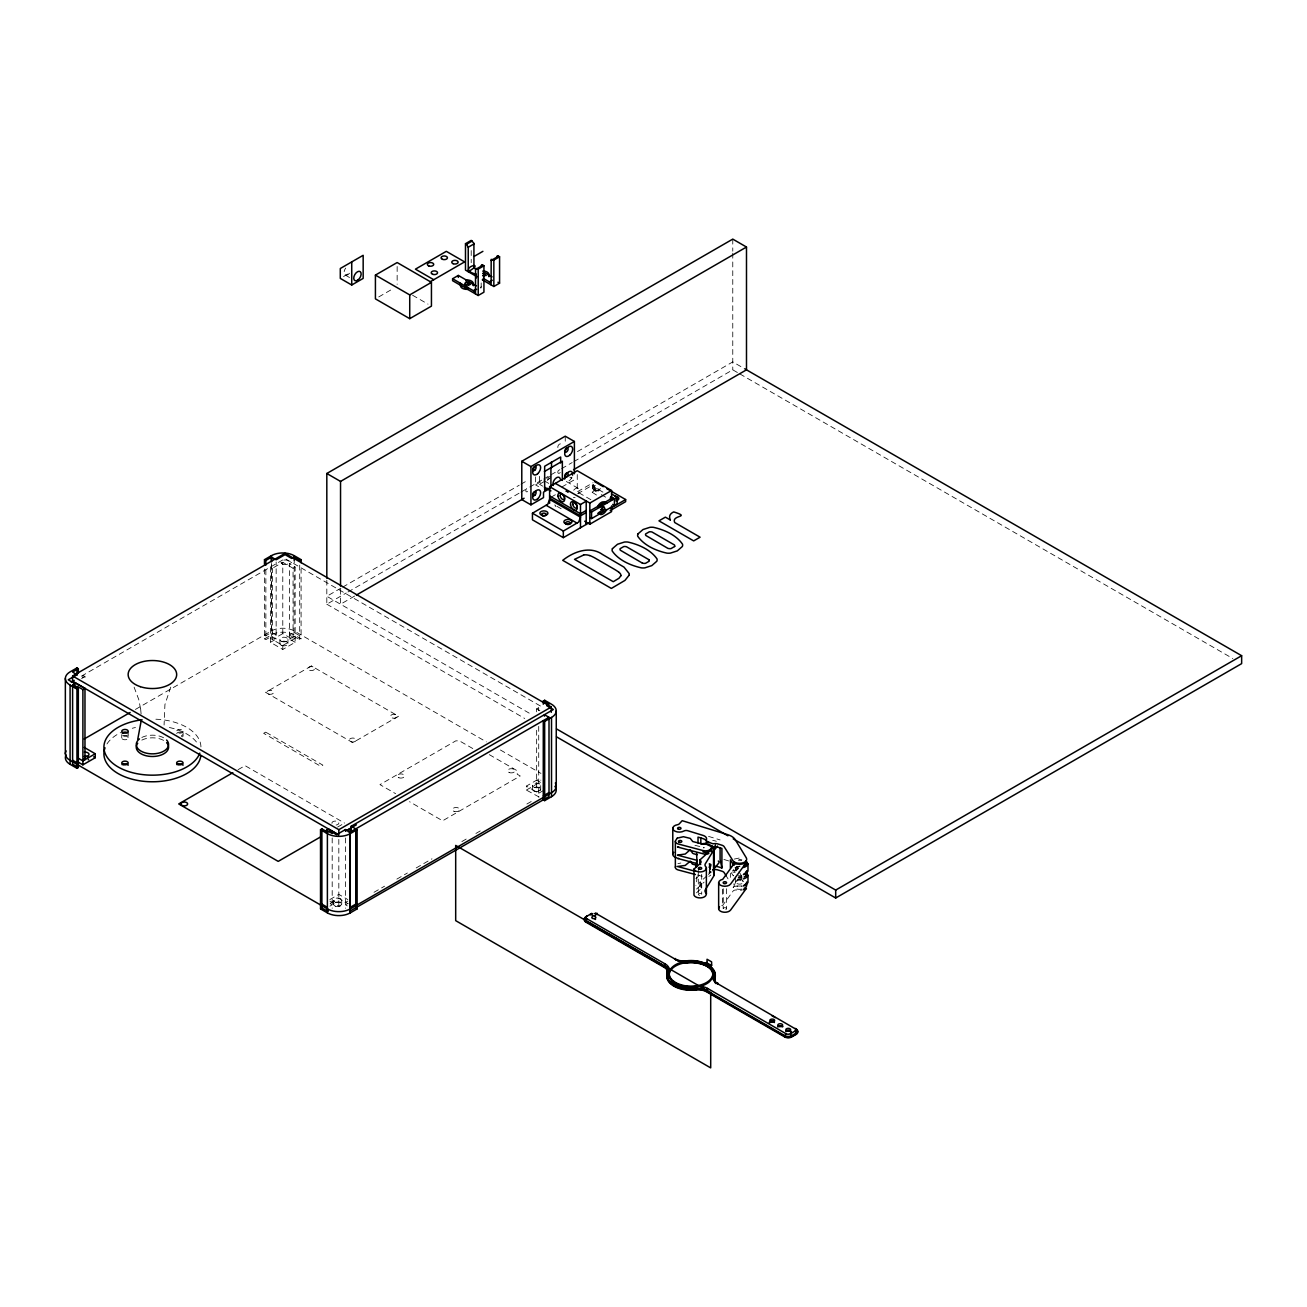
<?xml version="1.0" encoding="UTF-8"?>
<svg xmlns="http://www.w3.org/2000/svg" width="1307" height="1307" viewBox="0 0 1307 1307"><rect width="100%" height="100%" fill="white"/><g stroke="black" fill="none" stroke-linecap="round" stroke-linejoin="round"><path stroke-width="0.75" stroke-dasharray="5 3.75" d="M594.064 490.109C593.541 488.23 595.976 491.889 593.639 489.651L599.358 489.651L598.214 490.305L598.9 489.161L598.916 490.109A2.418 1.405 0 0 1 595.273 491.318A2.418 1.405 0 0 1 595.273 488.9A2.418 1.405 0 0 1 598.916 490.109M481.188 286.658L480.29 288.046M708.966 863.551A3.774 2.189 0 0 0 710.077 864.482L709.619 871.393L710.812 866.508M735.759 881.817L733.913 886.211M736.347 870.021L738.471 868.583M736.331 881.506L738.471 879.954L741.87 880.346M596.482 495.026L592.202 492.298L593.051 484.701M592.185 492.184L594.293 490.599L599.57 493.638M711.204 864.875L709.685 870.985L709.685 862.816A4.117 2.385 0 0 1 709.129 864.009M170.743 687.139L164.927 704.587L164.078 725.026M721.774 905.571A6.225 3.594 0 0 1 722.738 905.31L733.08 891.096A3.235 1.862 0 0 1 737.017 890.034A8.757 5.048 0 0 0 742.164 890.034M696.468 892.828L700.242 889.446A5.081 2.924 0 0 0 699.849 885.966L699.849 882.209L706.973 875.788M708.41 874.514L711.253 871.949L708.394 872.782M696.468 889.087L704.13 882.111M695.863 878.549L701.467 873.517M708.459 867.244L711.253 864.728M343.561 276.529L350.096 272.755M378.752 296.934L392.133 289.206M81.377 676.193L285.073 558.595L542.47 707.201M81.524 678.496L84.955 676.503L84.955 679.477M295.137 642.309L289.419 639.009L289.419 563.742L295.137 567.042L295.137 642.309L282.786 649.448L270.435 642.309L270.435 567.042L272.493 568.235L282.786 562.288L293.062 568.251L293.062 639.548L282.786 633.601L282.786 562.288M289.419 563.742L291.706 562.418M293.062 568.251L295.137 567.042M340.931 588.134L326.815 596.286L531.786 714.635M342.695 587.121L519.206 485.224M520.97 484.194L528.028 480.126M577.449 451.585L732.77 361.908L746.493 369.832M135.405 709.44L271.35 630.954A16.174 9.345 0 0 1 294.222 630.954L486.318 741.853M264.488 569.051L264.488 638.878L271.35 634.924A16.174 9.345 0 0 1 294.222 634.924L301.084 638.878L301.084 569.051M264.488 638.878L265.86 639.662L271.578 636.362L276.153 639.009L276.153 562.01M326.815 580.194L326.815 604.21L346.224 593.002M347.989 591.989L519.206 493.147M520.97 492.118L528.028 488.05M529.792 487.021L542.144 479.898M543.908 478.868L549.201 475.813M550.966 474.8L559.804 469.703M561.569 468.69L572.156 462.564M573.92 461.551L732.77 369.832L738.079 372.903M535.511 476.908L535.511 484.881L545.117 479.326M546.718 478.411L551.521 475.634M539.481 476.352L539.481 484.276L546.016 480.502M547.649 479.555L550.917 477.676M282.786 633.601L272.493 639.531L272.493 568.235M270.435 642.309L276.153 639.009M354.654 596.057L340.539 604.21L340.539 588.117M289.419 639.009L293.993 636.362L294.222 560.393M264.488 634.908L265.86 635.708L271.578 632.408L276.153 635.055L270.435 638.355L282.786 645.478L295.137 638.355L289.419 635.055L293.993 632.408L299.711 635.708L301.084 634.908M561.814 487.021L574.394 479.767L569.819 477.12M293.993 636.362L299.711 639.662L301.084 638.878M551.031 497.215L555.328 494.732L555.328 492.625M577.612 491.628L593.051 482.724M577.629 493.752L593.051 484.832M238.07 769.676L245.046 765.641L344.542 823.083M536.638 711.841L536.638 708.868L538.713 707.675L541.572 709.325M337.549 827.102L342.793 824.08M329.838 899.575L338.823 894.38L347.825 899.575M539.072 796.992L526.362 790.065L526.362 786.111L538.713 778.972L540.853 780.214M330.328 903.251L338.823 898.35L348.087 903.692M526.362 790.065L538.713 782.942L540.853 784.167M329.903 906.127L332.19 904.82L330.05 903.578M329.838 901.062L338.823 906.274L347.825 901.062M540.51 789.82L536.654 792.042L536.654 726.692M347.956 903.366L345.456 904.82L348.021 906.306M542.993 790.768L538.713 793.235L526.362 786.111M374.014 892.289L384.552 886.195M396.854 879.105L407.392 873.011M416.181 867.946L431.98 858.813M461.861 841.577L468.886 837.509M475.911 833.458L482.937 829.406M526.868 804.034L533.893 799.982M677.925 863.682L680.865 862.996M741.249 875.69L738.324 875.804M734.256 859.075L741.968 857.474M736.184 866.835L740.04 866.035M732.328 870.854L738.112 869.661M738.112 877.814L741.968 877.013M694.948 845.319L702.758 847.263A3.235 1.862 0 0 0 704.13 847.41M697.366 875.037L703.133 876.572A5.865 3.382 0 0 0 704.065 876.768M708.541 836.382L720.092 839.927M723.898 859.467L727.689 860.627A16.174 9.345 0 0 1 729.535 861.297M536.638 708.868L539.856 710.73M536.638 780.181L540.494 782.403M739.844 373.916L1232.811 658.532M412.571 295.235L428.01 304.139M345.179 275.009L350.015 277.803M602.935 492.151L592.202 485.698M601.318 494.65L608.359 498.719M566.323 481.482L578.086 488.279A5.228 3.022 -60 0 1 578.691 493.245M578.968 492.837L590.976 499.764M544.398 480.894L549.43 483.802M539.481 484.276L542.748 486.155M535.511 484.881L538.566 486.629M556.831 506.25L563.742 510.253M326.815 604.21L524.711 718.474M500.418 750.006L540.951 773.401M489.324 754.662L517.294 770.803L517.229 774.25L520.235 775.982L442.616 820.796L409.548 801.714M472.791 748.552L459.378 740.824L455.784 740.857L379.961 784.625L395.629 793.676M84.955 676.503L82.896 675.327L82.896 678.284M742.229 880.559L742.817 881.343M731.234 872.586L732.868 875.216A7.123 4.117 0 0 0 733.39 875.87M726.12 875.788L728.048 878.876M738.994 871.671L742.131 876.883M134.098 687.139L138.771 699.555L140.731 709.652M140.666 708.998L141.156 714.782M735.563 867.227L735.563 870.789M735.563 876.834L735.563 883.94A5.898 3.415 0 0 1 734.877 883.499M732.77 239.116L732.77 251.189M732.77 253.199L732.77 369.832M730.401 873.305L730.401 877.389M726.561 888.744L726.561 908.724M723.179 888.646L723.179 908.626M722.738 889.315L722.738 905.31M701.712 874.35L701.712 894.347M701.026 883.924L701.026 887.665M698.314 870.331L698.314 894.331M594.293 485.632L594.293 490.599M593.264 484.587L593.264 493.164M577.253 474.555L577.253 491.84M565.245 436.195L565.245 442.24M555.328 505.286L555.328 506.61M540.69 785.605L540.69 789.575A4.035 2.336 0 0 1 534.4 791.339A4.035 2.336 0 0 1 534.89 787.304A4.035 2.336 0 0 1 540.69 789.575M538.713 707.675L538.713 710.649M538.713 726.382L538.713 797.205M532.619 785.278L532.619 789.248M481.188 282.933L481.188 290.611M471.206 250.552L471.206 262.74M397.148 266.514L397.148 284.338M345.456 837.967L345.456 908.283M341.715 900.164L341.715 904.117M338.823 839.421L338.823 906.274M333.644 900.49L333.644 904.444M332.19 837.967L332.19 908.283M299.711 565.147L299.711 639.662M287.965 639.368L287.965 643.338M282.786 645.478L282.786 649.448M279.894 639.695L279.894 643.665M271.578 563.415L271.578 636.362M271.35 565.098L271.35 634.924M265.86 569.852L265.86 639.662M183.094 731.316A3.235 1.862 0 0 1 178.242 732.933A3.235 1.862 0 0 1 178.242 729.698A3.235 1.862 0 0 1 183.094 731.316L183.094 736.266M128.217 731.316L128.217 737.916A3.235 1.862 0 0 1 123.364 739.533A3.235 1.862 0 0 1 123.364 736.298A3.235 1.862 0 0 1 128.217 737.916M121.747 734.616L121.747 737.916M738.847 878.075A5.898 3.415 0 0 1 741.87 878.304M734.632 872.488A5.898 3.415 0 0 1 735.253 872.03M741.886 883.695A3.823 2.206 0 0 1 736.821 883.45A3.823 2.206 0 0 1 736.642 880.526A3.823 2.206 0 0 1 741.657 880.068M742.637 880.591A3.823 2.206 0 0 1 743.373 881.653M741.886 876.213A3.823 2.206 0 0 1 738.733 876.605M723.31 908.3A1.699 0.98 0 0 1 725.712 907.826A1.699 0.98 0 0 1 726.235 909.264A1.699 0.98 0 0 1 723.719 909.394M738.847 859.581A5.898 3.415 0 0 1 741.87 859.826M733.08 887.339A3.235 1.862 0 0 1 737.017 886.277A8.757 5.048 0 0 0 742.164 886.277M734.877 872.112A5.898 3.415 0 0 1 733.831 869.302M735.253 867.75A5.898 3.415 0 0 1 739.876 866.655M734.942 867.832A3.235 1.862 0 0 1 737.017 867.799A8.757 5.048 0 0 0 738.292 867.962M738.455 860.365A3.823 2.206 0 0 1 741.657 860.627M736.168 870.968A3.823 2.206 0 0 1 738.455 867.848M733.325 875.69A3.235 1.862 0 0 1 733.652 875.445M742.164 879.17A8.757 5.048 0 0 1 737.017 879.17M703.542 847.965A4.117 2.385 0 0 1 704.195 847.802M699.849 882.209A5.081 2.924 0 0 1 700.242 885.689M696.827 876.817A96.62 55.776 0 0 1 695.896 885.591M709.162 869.792A4.117 2.385 0 0 1 709.129 872.161M712.723 840.548A5.963 3.431 0 0 1 716.318 841.332M699.702 895.295A1.699 0.98 0 0 1 698.608 893.792A1.699 0.98 0 0 1 701.451 893.792A1.699 0.98 0 0 1 700.307 895.295M741.968 885.852A7.123 4.117 0 0 1 733.39 884.022M739.533 866.557A7.123 4.117 0 0 1 737.099 866.296M741.968 889.087A7.123 4.117 0 0 1 733.39 887.241M733.39 872.635A7.123 4.117 0 0 1 732.868 871.998M741.968 877.7A7.123 4.117 0 0 1 738.292 877.863M710.796 875.02A5.865 3.382 0 0 1 708.835 876.311M709.26 870.854A5.865 3.382 0 0 1 710.567 871.72M710.796 871.802A5.865 3.382 0 0 1 708.835 873.076M709.26 867.636A5.865 3.382 0 0 1 710.567 868.502M710.796 863.666A5.865 3.382 0 0 1 708.835 864.94M349.492 273.228A5.228 3.022 -60 0 1 344.591 274.486A5.228 3.022 -60 0 1 345.685 268.115M141.826 737.458A16.174 9.345 0 0 1 164.649 738.406M141.826 740.105A16.174 9.345 0 0 1 164.649 741.036M155.876 719.209A48.522 28.019 0 0 1 200.935 747.147M106.962 743.961A48.522 28.019 0 0 1 120.652 732.59M132.268 728.277A48.522 28.019 0 0 1 135.471 727.509M169.371 727.509A48.522 28.019 0 0 1 197.88 743.961M181.444 736.282A3.235 1.862 0 0 1 182.539 736.854M331.962 823.361A3.464 1.993 0 0 1 334.821 821.106A3.464 1.993 0 0 1 338.791 822.707A3.464 1.993 0 0 1 336.128 825.027M127.465 735.138A3.235 1.862 0 0 1 122.499 735.138M176.706 733.57A3.235 1.862 0 0 1 181.787 732.443A3.235 1.862 0 0 1 181.444 735.58M557.877 447.582A2.418 1.405 -60 0 1 559.69 444.021A2.418 1.405 -60 0 1 561.046 446.128M527.652 491.546A2.418 1.405 -60 0 1 525.79 490.664A2.418 1.405 -60 0 1 527.652 487.609M560.311 472.481A2.418 1.405 -60 0 1 557.811 472.17A2.418 1.405 -60 0 1 560.311 468.968M572.041 477.022A5.653 3.268 -60 0 1 567.009 481.63M573.691 490.207A5.228 3.022 -60 0 1 578.184 488.328M575.096 497.33A5.228 3.022 -60 0 1 573.381 497.542M549.005 478.672A5.228 3.022 -60 0 1 547.257 480.404M600.436 488.491A4.035 2.336 0 0 1 596.008 490.321A4.035 2.336 0 0 1 592.447 487.936A4.035 2.336 0 0 1 596.204 485.665M554.903 505.237A1.993 1.16 -60 0 1 554.838 504.845M311.376 665.949L265.631 692.351L352.776 742.67L398.521 716.252L311.376 665.949M265.697 732.149L263.655 733.325L320.819 766.343L322.878 765.15L265.697 732.149M282.802 564.232A4.035 2.336 0 0 0 289.108 562.451A4.035 2.336 0 0 0 283.309 560.197A4.035 2.336 0 0 0 282.802 564.232M335.572 902.32A4.035 2.336 0 0 0 341.715 900.392A4.035 2.336 0 0 0 335.752 898.268A4.035 2.336 0 0 0 335.572 902.32M335.572 906.274A4.035 2.336 0 0 0 341.715 904.346A4.035 2.336 0 0 0 335.752 902.238A4.035 2.336 0 0 0 335.572 906.274M281.822 641.525A4.035 2.336 0 0 0 287.965 639.597A4.035 2.336 0 0 0 282.002 637.489A4.035 2.336 0 0 0 281.822 641.525M281.822 645.495A4.035 2.336 0 0 0 287.965 643.567A4.035 2.336 0 0 0 282.002 641.443A4.035 2.336 0 0 0 281.822 645.495M534.628 787.467A4.035 2.336 0 0 0 540.69 785.442A4.035 2.336 0 0 0 534.628 783.432A4.035 2.336 0 0 0 534.628 787.467M454.101 811.369A3.66 2.108 0 0 0 459.721 809.687A3.66 2.108 0 0 0 454.379 807.726A3.66 2.108 0 0 0 454.101 811.369M398.913 777.779A3.66 2.108 0 0 0 404.517 776.097A3.66 2.108 0 0 0 399.174 774.136A3.66 2.108 0 0 0 398.913 777.779M509.338 772.584A3.66 2.108 0 0 0 514.942 770.885A3.66 2.108 0 0 0 509.599 768.924A3.66 2.108 0 0 0 509.338 772.584M309.661 670.295A3.431 1.977 0 0 0 314.807 668.58A3.431 1.977 0 0 0 309.661 666.864A3.431 1.977 0 0 0 309.661 670.295M392.231 717.968A3.431 1.977 0 0 0 397.377 716.252A3.431 1.977 0 0 0 392.231 714.537A3.431 1.977 0 0 0 392.231 717.968M268.49 694.066A3.431 1.977 0 0 0 273.637 692.351A3.431 1.977 0 0 0 268.49 690.635A3.431 1.977 0 0 0 268.49 694.066M351.06 741.739A3.431 1.977 0 0 0 356.207 740.023A3.431 1.977 0 0 0 351.06 738.308A3.431 1.977 0 0 0 351.06 741.739M595.126 490.484A2.418 1.405 0 0 0 598.916 489.422A2.418 1.405 0 0 0 595.437 488.066A2.418 1.405 0 0 0 595.126 490.484"/><path stroke-width="1.5" d="M667.632 975.414A23.444 13.544 0 0 0 695.879 989.497L695.716 986.393A22.644 13.07 0 0 1 677.271 983.991L677.843 983.665M475.47 289.958C475.666 293.209 471.206 289.664 476.614 289.288M475.47 293.912L475.568 268.392L478.215 269.095L483.933 265.778L483.933 292.196L478.215 295.496L464.753 287.72M491.105 280.923L490.19 282.328L483.231 278.375L483.231 280.351M491.105 284.893L491.187 259.374L493.85 260.06L499.568 256.76L499.568 283.178L493.85 286.478L482.299 279.812M590.405 914.933L591.401 913.446M481.188 265.942L481.76 264.7L483.933 265.778M496.823 256.907L497.395 255.682L499.568 256.76M696.043 989.53L695.879 989.497A12.122 7.009 0 0 1 706.973 991.392M141.107 721.203L137.774 739.141M791.65 1036.565L791.16 1036.696A4.035 2.336 0 0 1 785.376 1036.663L784.837 1036.696M696.762 853.324L696.615 855.399A96.62 55.776 0 0 1 695.896 867.096M696.762 860.529L696.615 862.62A96.62 55.776 0 0 1 696.827 865.544M696.762 864.597L696.615 866.672M620.874 575.717L618.995 578.233L613.277 581.697L574.541 559.347L583.625 555.034M715.403 845.041L713.687 850.808L717.543 846.07M714.945 846.56L713.573 851.086A3.235 1.862 0 0 0 713.736 851.952L713.279 847.475L712.413 848.553A3.235 1.862 0 0 0 711.253 849.713L699.849 859.973L699.849 863.731A5.081 2.924 0 0 1 700.683 864.531M745.725 860.758L747.98 863.96L746.411 866.116A8.757 5.048 0 0 1 743.373 867.521M745.725 875.69L745.725 872.145L747.98 875.331L746.411 877.503A8.757 5.048 0 0 1 743.373 878.892M718.278 861.035A3.235 1.862 0 0 1 718.768 863.061L713.867 869.008A3.235 1.862 0 0 0 713.736 870.446L713.279 869.71L713.932 874.514A3.235 1.862 0 0 1 713.932 875.772L709.162 883.532A3.235 1.862 0 0 1 708.753 884.202L705.372 889.708A6.47 3.741 0 0 0 705.535 892.436L705.992 892.975A3.235 1.862 0 0 1 706.335 894.151L706.139 894.87A6.192 3.578 0 0 1 700.209 897.909A6.192 3.578 0 0 1 693.968 895.083L693.968 869.106L700.242 863.453A5.081 2.924 0 0 0 699.849 859.973M532.455 513.226L547.796 504.257L549.61 499.356L580.488 517.18L578.674 522.081L563.333 531.05L532.455 513.226L532.455 519.827L563.333 537.651L589.637 522.457M610.99 498.784C613.914 497.313 608.588 495.222 610.99 500.091M585.83 921.451A4.852 2.794 0 0 1 585.83 917.498L586.827 916.093A3.235 1.862 0 0 0 586.974 918.805L585.83 921.451L664.806 967.049A12.122 7.009 0 0 1 668.253 972.914M673.628 981.214L673.056 981.557A22.644 13.07 0 0 1 668.874 970.905A12.939 7.466 0 0 0 665.377 964.076L664.593 967.164M796.535 1029.916A4.852 2.794 0 0 1 796.241 1033.69L796.241 1033.036A4.852 2.794 0 0 0 796.241 1029.066L795.097 1028.413A3.235 1.862 0 0 1 795.097 1031.043L790.523 1033.69A3.235 1.862 0 0 1 785.948 1033.69L707.544 988.419L706.76 991.507M785.948 1033.69L784.804 1036.337A4.852 2.794 0 0 0 791.666 1036.337L790.523 1033.69M351.73 285.008L363.166 278.407L363.166 255.306L340.294 268.507L340.294 278.407L351.73 285.008L351.73 261.906M375.419 275.091L397.148 262.544L431.441 282.361L431.441 306.132L409.728 318.663L375.419 298.862L375.419 275.091L409.728 294.908L431.441 282.361M477.022 276.757L465.488 270.108L465.488 243.69L471.206 240.39L473.918 243.233L473.951 268.392M465.488 243.69L466.517 244.295L472.235 240.978M468.233 271.693L468.233 247.252L473.951 243.952M430.052 281.838L465.292 261.498M474.098 256.417L482.904 251.336M461.404 285.792L452.598 280.711L452.598 278.734L458.316 275.434L476.402 285.857M469.948 270.696C486.776 259.995 454.901 268.572 476.091 274.241A6.47 3.741 0 0 0 476.451 275.957M475.47 269.487L482.904 265.19M491.105 260.469L498.539 256.172M489.39 281.92L492.249 280.27M326.815 578.168L326.815 473.493L732.77 239.116L746.493 247.039L746.493 369.832L573.528 469.703M326.815 473.493L340.539 481.417L746.493 247.039M78.322 673.415L78.322 668.71L76.95 667.926L70.088 671.88A16.174 9.345 0 0 0 70.088 685.097L70.088 764.317L76.95 768.287L78.322 767.487L78.322 688.266L72.604 684.966L72.604 764.187L78.322 767.487M264.488 564.346L264.488 559.657L271.35 555.687A16.174 9.345 0 0 1 294.222 555.687L301.084 559.657L301.084 562.778M78.322 668.71L72.604 672.027L77.178 674.902M264.488 559.657L265.86 560.442L271.578 557.141L276.153 559.788L285.073 554.625L291.706 558.465L293.993 557.141L299.711 560.442L301.084 559.657M72.604 675.98L338.823 829.684L338.823 834.961L72.604 681.257L72.604 675.98L285.073 553.318L551.293 707.005L551.293 712.299M77.178 674.657L68.258 679.803L74.891 683.643L74.891 687.596L77.178 686.273L82.896 689.573L84.971 688.381L84.971 759.694L83.681 758.942M71.231 682.058L74.205 680.343M72.604 684.966L74.891 683.643M70.088 685.097L76.95 689.05L78.322 688.266M550.165 488.295L543.516 492.135L543.516 497.591L530.936 504.845L521.787 499.568L521.787 461.273L565.245 436.195L574.394 441.472L574.394 473.722M521.787 461.273L530.936 466.566L574.394 441.472M544.382 471.533L562.353 461.175L562.353 480.421M84.203 738.994L130.112 712.495M356.419 595.044L524.107 498.228M549.61 503.309L549.61 486.678L577.253 470.716L611.562 490.533L611.562 500.124M547.862 488.312L544.66 490.158L544.66 466.256L560.67 457.009L560.67 462.988M76.95 764.317L78.322 763.533L72.604 760.233M77.897 761.965L82.896 764.84L95.248 757.717L95.248 753.763L82.896 760.886L77.897 757.995M549.61 486.678L580.488 504.502L586.206 501.202L586.206 520.529M555.328 483.378L589.833 503.064L611.562 490.533M586.206 510.449L580.488 513.749L549.61 495.925M586.206 512.556L580.488 515.857L549.61 498.032M612.705 497.787L589.833 510.988L591.548 511.985L617.165 497.199L617.165 503.799L591.548 518.585L589.833 517.588M599.129 512.23L603.409 509.763M610.206 508.472L625.645 499.552L625.645 501.676L610.206 510.58M584.686 521.232L589.833 524.205L611.562 511.658L611.562 505.891M232.826 772.698L178.716 803.936L278.211 861.378L320.101 837.183M351.175 832.347L351.175 826.253L357.121 829.684L357.121 908.904L350.26 912.874A16.174 9.345 0 0 1 327.387 912.874L320.525 908.904L320.525 829.684L321.898 828.883L327.616 832.183L329.903 830.876L336.536 834.699L345.456 829.553L350.031 832.183L549.005 717.314L549.005 796.535L349.737 911.257M543.287 704.212L543.287 701.075L544.66 700.274L551.521 704.244A16.174 9.345 0 0 1 551.521 717.445L551.521 796.666L544.66 800.636L543.287 799.835L543.287 720.614L544.66 721.399L551.521 717.445M326.472 833.18L326.472 830.206L328.547 829.014L338.17 834.585M338.823 829.684L551.293 707.005M351.175 826.253L553.351 709.521L546.718 705.698L549.005 704.375L543.287 701.075M345.685 831.007L356.386 824.831M348.315 831.856L351.175 830.206L349.116 829.014M320.525 829.684L327.387 833.637A16.174 9.345 0 0 0 350.26 833.637L357.121 829.684M320.525 904.95L321.898 904.15L327.256 907.254M320.525 908.904L321.898 908.12L327.894 911.257M350.031 907.45L355.749 904.15L357.121 904.95M549.005 792.581L543.287 795.881L544.66 796.666M591.548 913.528L585.83 916.828A4.852 2.794 0 0 0 585.83 920.798L664.234 966.053A11.322 6.535 0 0 1 667.305 972.032L667.338 973.078M704.212 963.569L704.8 963.226A22.644 13.07 0 0 0 686.355 960.825A12.939 7.466 0 0 1 674.526 958.799L675.507 958.554L675.67 959.992M556.521 728.914L835.696 890.083L1241.65 655.706L1241.65 663.629L835.696 898.007L733.211 838.849M708.443 966.004L709.015 965.661A22.644 13.07 0 0 1 713.181 976.313A12.939 7.466 0 0 0 716.693 983.142L796.241 1029.393M791.16 1036.696L795.93 1034.164M595.338 913.201A3.235 1.862 0 0 1 596.123 913.528L597.119 913.299L597.266 914.557M716.693 983.142L717.69 982.913L717.837 984.171M714.423 979.074L714.635 976.933L713.181 976.313M678.807 847.067L677.467 846.952A4.803 2.777 0 0 0 678.137 847.181L703.133 853.798A5.865 3.382 0 0 0 708.835 853.536M678.807 858.47L677.467 858.372A4.803 2.777 0 0 0 678.137 858.585L697.366 863.682M668.874 970.905L667.305 972.032A24.261 14.001 0 0 0 696.059 988.631A11.322 6.535 0 0 1 706.401 990.412L784.804 1035.667A4.852 2.794 0 0 0 791.666 1035.667L796.241 1033.036L795.097 1031.043M696.892 865.348L692.383 864.123L690.259 861.166L685.227 865.446L677.402 866.476L695.438 871.312M697.383 854.713L694.001 853.847A3.235 1.862 0 0 1 692.122 852.458L690.259 849.746L685.227 854.043L677.467 855.088A4.803 2.777 0 0 0 678.137 855.317L697.366 860.414M695.438 874.53L678.137 869.939A4.803 2.777 0 0 1 675.768 866.296M642.374 563.105L620.351 550.231A6.094 3.513 0 0 1 620.024 549.446A3.431 1.977 0 0 1 620.139 548.662L623.749 546.571A3.284 1.895 0 0 1 625.105 546.522A6.176 3.562 0 0 1 626.445 546.718L648.909 559.69M708.949 845.417L711.645 846.577A3.235 1.862 0 0 0 714.341 846.903A4.852 2.794 0 0 1 717.755 847.148L721.905 848.423L721.905 867.962L717.755 866.688A4.852 2.794 0 0 0 714.341 866.443M74.662 682.45L84.971 688.381M745.137 369.048L1241.65 655.706M483.247 271.774L492.02 276.839M464.606 261.89L446.308 251.336L415.43 269.16L433.728 279.714M482.74 273.457L486.269 275.499M497.967 282.247L499.568 283.178M467.122 282.492L470.634 284.518M452.598 278.734L475.47 291.935M670.311 519.99L665.394 517.147L658.957 520.856L693.674 540.902L700.095 537.193L674.755 522.555C670.932 514.631 691.811 517.605 673.742 511.919A11.698 6.747 0 0 0 672.664 512.475A10.554 6.094 0 0 0 669.87 515.481A10.44 6.029 0 0 0 669.723 515.938L669.609 516.69A22.464 12.972 0 0 0 670.36 519.99M594.767 481.728L603.344 486.678M606.775 488.655L625.645 499.552M611.888 494.144L617.165 497.199M610.99 496.791L614.421 498.784L614.421 505.384L612.705 504.388M605.157 509.109L606.546 509.926A6.47 3.741 -60 0 1 599.407 514.043L597.903 513.177A6.47 3.741 -60 0 0 601.269 512.981M544.382 487.103L550.917 490.877M546.179 505.303L577.057 523.127M549.005 717.314L544.431 714.668L544.431 716.154M556.521 736.838L727.901 835.794M596.123 913.528L675.67 959.452A11.322 6.535 0 0 0 686.012 961.233A24.261 14.001 0 0 1 714.766 977.832A11.322 6.535 0 0 0 717.837 983.795M771.849 1015.653L775.329 1017.663M586.974 918.805L665.377 964.076M785.376 1036.663L706.401 991.065A11.322 6.535 0 0 0 696.059 989.285A24.261 14.001 0 0 1 667.305 972.686A11.322 6.535 0 0 0 664.234 966.723M326.472 830.206L332.19 833.507M84.302 747.441L95.248 753.763M93.696 756.818L95.248 757.717M357.121 908.904L355.749 908.12L355.749 828.883M466.517 244.295L468.233 247.252M619.093 572.417L618.554 571.992A63.929 36.906 0 0 0 614.519 569.362L596.515 558.922A46.48 26.843 0 0 0 589.751 555.508M726.12 875.788L724.192 872.7A4.852 2.794 0 0 0 721.905 871.181L717.755 869.907A4.852 2.794 0 0 0 714.341 869.661A3.235 1.862 0 0 1 712.936 869.678M713.279 847.475L713.932 848.537A3.235 1.862 0 0 1 713.932 849.779L709.162 857.555A3.235 1.862 0 0 1 708.753 858.209L705.372 863.715A6.47 3.741 0 0 0 705.535 866.443L705.992 866.998A3.235 1.862 0 0 1 706.335 868.158L706.139 868.894A6.192 3.578 0 0 1 700.209 871.916A6.192 3.578 0 0 1 693.968 869.106M686.355 960.825L686.175 962.998A23.444 13.544 0 0 1 713.981 979.057A12.122 7.009 0 0 0 713.818 979.58M721.905 867.962L720.092 859.467L720.092 847.753M585.83 921.68L586.402 921.778A4.035 2.336 0 0 1 585.552 919.197M711.612 965.612L707.038 962.965A2.777 1.601 60 0 1 707.087 962.36M835.696 890.083L835.696 898.007M747.98 863.96L747.98 871.066L746.411 873.223A8.757 5.048 0 0 1 743.373 874.628M747.98 875.331L747.98 882.437L746.411 884.61A8.757 5.048 0 0 1 743.373 885.999M730.401 868.044L730.401 859.875L732.868 863.829A7.123 4.117 0 0 0 734.093 865.071M718.654 882.633L718.654 908.626M714.128 849.158L714.128 875.151M713.557 851.38L713.557 869.874M706.368 867.864L706.368 893.841M700.846 837.934L700.846 843.799M698.02 842.95L698.02 837.101L703.133 838.669A6.47 3.741 0 0 1 706.433 842.721L706.319 843.227A3.235 1.862 0 0 0 707.61 844.845M675.36 841.234L675.36 867.227M672.778 828.083L672.778 854.075M591.548 511.985L591.548 518.585M589.833 503.064L589.833 524.205M586.206 523.11L586.206 524.45M580.488 504.502L580.488 527.75M563.333 531.05L563.333 537.651M556.259 710.845L556.259 786.111M551.521 461.681L551.521 467.661M550.917 467.775L550.917 487.021M544.66 700.274L544.66 703.411M544.66 721.399L544.66 800.636M530.936 466.566L530.936 504.845M493.85 260.06L493.85 286.478M488.949 276.676L488.949 275.074A6.47 3.741 0 0 0 482.953 270.925M478.215 269.095L478.215 295.496M476.091 274.241L476.091 276.234A6.47 3.741 0 0 0 476.451 277.934M466.191 281.577L466.191 279.959A6.47 3.741 0 0 1 473.33 284.093L473.33 285.694A6.47 3.741 0 0 0 471.239 282.884M458.316 275.434L458.316 277.411M409.728 294.908L409.728 318.663M350.26 833.637L350.26 912.874M350.031 832.183L350.031 911.42M345.456 829.553L345.456 831.04M340.539 481.417L340.539 586.091M327.616 908.937L327.616 911.42M327.387 833.637L327.387 912.874M321.898 828.883L321.898 908.12M294.222 555.687L294.222 560.393M271.578 557.141L271.578 561.847M271.35 555.687L271.35 560.393M265.86 560.442L265.86 565.147M82.896 689.573L82.896 764.84M76.95 667.926L76.95 672.631M76.95 689.05L76.95 768.287M65.35 678.496L65.35 753.763M719.504 906.862A6.225 3.594 0 0 0 722.085 911.894A6.225 3.594 0 0 0 730.597 910.064L746.411 888.368A8.757 5.048 0 0 1 743.373 889.757M734.322 864.515A5.898 3.415 0 0 1 733.831 862.195M707.691 841.969A5.963 3.431 0 0 0 707.201 842.46A3.235 1.862 0 0 1 704.506 843.489A6.47 3.741 0 0 0 701.418 844.077M709.685 850.056A4.117 2.385 0 0 1 707.283 852.197A4.117 2.385 0 0 1 702.905 851.837M712.495 845.809A3.774 2.189 0 0 1 708.802 843.979M746.705 882.029A7.123 4.117 0 0 1 744.108 885.166M746.313 861.084A7.123 4.117 0 0 1 744.108 865.61M746.313 883.842A7.123 4.117 0 0 1 744.108 888.384M746.313 872.472A7.123 4.117 0 0 1 744.108 876.997M676.585 857.768A6.551 3.774 0 0 1 673.84 852.246M746.705 870.658A7.123 4.117 0 0 1 744.108 873.779M710.567 848.962A5.865 3.382 0 0 1 711.171 851.723M594.816 913.56A2.026 1.176 0 0 1 595.388 915.325A2.026 1.176 0 0 1 592.267 915.325A2.026 1.176 0 0 1 592.855 913.56M590.405 914.181A4.852 2.794 0 0 1 591.483 913.724M595.306 913.495A4.852 2.794 0 0 1 597.266 914.181M786.111 1030.962A3.235 1.862 0 0 1 791.339 1031.844M695.716 986.393A12.939 7.466 0 0 1 707.544 988.419M716.514 983.55A11.322 6.535 0 0 1 714.766 978.486A24.261 14.001 0 0 0 686.012 961.887A11.322 6.535 0 0 1 683.969 962.034M678.464 961.298A11.322 6.535 0 0 1 677.843 961.102M796.617 1031.599A4.035 2.336 0 0 1 795.669 1034.017M686.175 962.998A12.122 7.009 0 0 1 680.669 962.932M786.193 1030.945A2.418 1.405 0 0 1 789.085 1030.39A2.418 1.405 0 0 1 790.637 1031.909M777.894 1026.698A2.418 1.405 0 0 1 780.23 1025.685A2.418 1.405 0 0 1 782.55 1026.698M777.632 1026.632A3.235 1.862 0 0 1 782.811 1026.632M774.43 1021.878A2.418 1.405 0 0 0 771.457 1021.143A2.418 1.405 0 0 0 769.856 1022.76A2.418 1.405 0 0 1 772.045 1021.731A2.418 1.405 0 0 1 774.43 1022.548M769.186 1022.466A3.235 1.862 0 0 1 774.348 1021.715M594.979 916.534A2.026 1.176 0 0 1 595.355 918.266A2.026 1.176 0 0 1 592.316 918.266A2.026 1.176 0 0 1 592.675 916.534M711.645 964.468A1.715 0.997 60 0 0 711.612 963.913L711.612 961.87L707.038 959.24L707.038 961.266A2.157 1.242 60 0 0 707.022 961.903M711.547 964.811A2.777 1.601 60 0 1 711.58 965.579M595.044 919.197A2.026 1.176 0 0 1 595.535 919.491M584.817 919.017A4.852 2.794 0 0 0 585.83 922.105L664.234 967.376A11.322 6.535 0 0 1 667.452 972.865M667.305 973.356A24.261 14.001 0 0 0 696.059 989.954A11.322 6.535 0 0 1 706.401 991.719L784.804 1036.99A4.852 2.794 0 0 0 791.666 1036.99L796.241 1034.343A4.852 2.794 0 0 0 796.715 1030.7M715.795 983.518A11.322 6.535 0 0 1 714.766 979.155A24.261 14.001 0 0 0 686.012 962.54A11.322 6.535 0 0 1 681.715 962.589M778.776 1026.632A2.418 1.405 0 0 1 781.684 1026.632M786.193 1031.615A2.418 1.405 0 0 1 788.497 1030.978A2.418 1.405 0 0 1 790.506 1031.877M166.61 740.04A16.174 9.345 0 0 1 162.117 751.982A16.174 9.345 0 0 1 140.993 751.117A16.174 9.345 0 0 1 139.473 738.912M166.61 742.686A16.174 9.345 0 0 1 153.001 756.492A16.174 9.345 0 0 1 137.709 743.275M199.824 753.11A48.522 28.019 0 0 1 148.965 775.1A48.522 28.019 0 0 1 104.037 749.156A48.522 28.019 0 0 1 142.104 719.781M200.821 755.756A48.522 28.019 0 0 1 145.518 781.488A48.522 28.019 0 0 1 105.017 747.8M66.118 750.921A16.174 9.345 0 0 0 70.088 760.364L327.387 908.904A16.174 9.345 0 0 0 350.26 908.904L551.521 792.712A16.174 9.345 0 0 0 555.344 783.024M70.088 764.317A16.174 9.345 0 0 1 66.118 754.891M84.383 752.113A4.035 2.336 0 0 1 88.99 754.433A4.035 2.336 0 0 1 84.302 756.72M88.615 759.367A4.035 2.336 0 0 1 88.222 759.759M84.449 756.067A4.035 2.336 0 0 1 88.206 756.998M554.92 786.357A16.174 9.345 0 0 1 551.521 796.666M122.155 764.726A3.235 1.862 0 0 1 125.456 763.794A3.235 1.862 0 0 1 128.135 765.265M122.155 733.047A3.235 1.862 0 0 1 127.465 732.753M177.033 764.726A3.235 1.862 0 0 1 180.35 763.794A3.235 1.862 0 0 1 183.029 765.265M565.261 449.2A2.418 1.405 -60 0 1 567.99 448.432A2.418 1.405 -60 0 1 566.388 452.042A2.418 1.405 -60 0 1 564.771 450.294M565.261 474.294A2.418 1.405 -60 0 1 568.022 473.591A2.418 1.405 -60 0 1 566.225 477.202A2.418 1.405 -60 0 1 564.885 475.062M564.673 479.097A5.653 3.268 -60 0 1 568.953 471.696A5.653 3.268 -60 0 1 572.58 475.193M553.204 485.501A5.228 3.022 -60 0 1 555.589 478.427A5.228 3.022 -60 0 1 560.262 479.048M616.169 499.519A2.418 1.405 0 0 1 617.018 501.235M616.25 498.768A2.418 1.405 0 0 1 616.25 501.006M615.074 496.235A4.035 2.336 0 0 1 618.799 498.228A4.035 2.336 0 0 1 616.201 500.744M585.781 523.061A1.993 1.16 -60 0 1 586.157 521.166M565.964 491.171A3.186 1.846 60 0 1 568.039 492.363M602.707 506.479A2.091 1.209 -60 0 1 602.184 508.488A2.091 1.209 -60 0 1 600.632 509.599M619.061 572.433A8.871 5.13 0 0 1 620.956 575.717M583.592 554.952A7.254 4.182 0 0 1 589.637 555.606M648.909 559.69A6.257 3.611 0 0 1 649.236 560.458A3.284 1.895 0 0 1 649.138 561.226L645.527 563.317A3.431 1.977 0 0 1 644.171 563.382A6.257 3.611 0 0 1 642.374 563.105M488.132 274.78A6.47 3.741 0 0 1 488.981 276.398M483.018 273.49A2.091 1.209 0 0 1 484.619 274.699A2.091 1.209 0 0 1 482.887 275.842M483.018 275.467A2.091 1.209 0 0 1 484.587 276.43M464.802 285.612A2.091 1.209 0 0 1 466.86 284.452A2.091 1.209 0 0 1 468.984 285.58M706.433 839.502L706.319 840.009A3.235 1.862 0 0 0 707.61 841.626L711.645 843.358A3.235 1.862 0 0 0 714.341 843.668A4.852 2.794 0 0 1 717.755 843.93L721.905 845.204A4.852 2.794 0 0 1 724.192 846.724L732.868 860.61A7.123 4.117 0 0 0 741.968 863.094A7.123 4.117 0 0 0 746.313 857.866L734.942 839.192A16.174 9.345 0 0 0 727.689 834.65L682.189 820.682L679.313 823.818A3.235 1.862 0 0 1 677.402 824.717A6.551 3.774 0 0 0 673.677 830.272A6.551 3.774 0 0 0 683.904 831.023A3.235 1.862 0 0 1 687.694 830.697L703.133 835.434A6.47 3.741 0 0 1 706.433 839.502M629.173 575.145L624.958 580.406L611.349 588.428L562.713 560.344C573.691 551.685 589.865 545.493 602.527 554.495L623.978 567.107L629.19 573.593A12.645 7.303 0 0 1 629.173 575.145M612.444 548.646L612.28 549.054A9.688 5.604 0 0 0 612.248 551.064C618.652 560.246 630.578 565.457 641.378 567.875A9.688 5.604 0 0 0 644.857 567.859L651.785 565.621L656.8 561.258A9.819 5.669 0 0 0 656.98 558.857C650.576 549.675 638.666 544.447 627.866 542.046A9.753 5.62 0 0 0 624.387 542.062L617.492 544.267L612.444 548.646M637.963 533.909L637.8 534.318A9.688 5.604 0 0 0 637.767 536.327C644.171 545.509 656.098 550.737 666.897 553.139A9.688 5.604 0 0 0 670.377 553.122L677.304 550.884L682.319 546.538A9.819 5.669 0 0 0 682.499 544.12C676.095 534.939 664.185 529.727 653.386 527.309A9.753 5.62 0 0 0 649.906 527.325L643.011 529.531L637.963 533.909M674.657 546.489L671.046 548.581A3.431 1.977 0 0 1 669.674 548.646A6.257 3.611 0 0 1 667.893 548.368L645.87 535.494A6.094 3.513 0 0 1 645.544 534.71A3.431 1.977 0 0 1 645.658 533.926L649.269 531.835A3.284 1.895 0 0 1 650.625 531.786A6.176 3.562 0 0 1 651.964 531.982L674.428 544.954A6.257 3.611 0 0 1 674.755 545.722A3.284 1.895 0 0 1 674.657 546.489M677.255 838.146L675.768 840.319A4.803 2.777 0 0 0 678.137 843.963L703.133 850.579A5.865 3.382 0 0 0 711.384 847.949A5.865 3.382 0 0 0 704.587 844.175A3.235 1.862 0 0 1 702.758 844.044L692.759 841.545L690.259 838.391L683.447 836.709L677.255 838.146M733.08 865.103L722.738 879.317A6.225 3.594 0 0 0 720.369 885.166A6.225 3.594 0 0 0 730.597 884.087L746.411 862.375A8.757 5.048 0 0 1 737.017 864.041A3.235 1.862 0 0 0 733.08 865.103M673.497 981.573L671.863 982.521A24.13 13.936 0 0 0 676.389 985.135L678.023 984.187A21.827 12.613 0 0 1 673.497 981.573M705.682 962.998L704.032 963.945A21.827 12.613 0 0 1 708.574 966.559L710.207 965.612A24.13 13.936 0 0 0 705.682 962.998M606.546 503.326L604.831 502.329A6.47 3.741 -60 0 0 597.691 506.446L599.407 507.443A6.47 3.741 -60 0 1 606.546 503.326M710.698 992.617L455.686 845.4L455.686 920.651L710.698 1067.884L710.698 992.617M467.612 289.37L467.612 287.393A6.47 3.741 0 0 1 460.472 283.276L460.472 285.253A6.47 3.741 0 0 0 467.612 289.37M723.947 883.516A1.699 0.98 0 0 0 726.561 882.748A1.699 0.98 0 0 0 724.094 881.817A1.699 0.98 0 0 0 723.947 883.516M699.163 869.188A1.699 0.98 0 0 0 701.712 868.354A1.699 0.98 0 0 0 699.18 867.489A1.699 0.98 0 0 0 699.163 869.188M678.415 829.177A1.699 0.98 0 0 0 680.996 828.36A1.699 0.98 0 0 0 678.48 827.478A1.699 0.98 0 0 0 678.415 829.177M679.166 842.231A1.699 0.98 0 0 0 681.829 841.528A1.699 0.98 0 0 0 679.444 840.548A1.699 0.98 0 0 0 679.166 842.231M787.026 1030.945A2.418 1.405 0 0 0 790.653 1029.72A2.418 1.405 0 0 0 787.026 1028.511A2.418 1.405 0 0 0 787.026 1030.945M779.021 1026.322A2.418 1.405 0 0 0 782.648 1025.113A2.418 1.405 0 0 0 779.021 1023.887A2.418 1.405 0 0 0 779.021 1026.322M771.016 1021.698A2.418 1.405 0 0 0 774.643 1020.489A2.418 1.405 0 0 0 771.016 1019.264A2.418 1.405 0 0 0 771.016 1021.698M680.114 985.854A21.827 12.613 0 0 0 712.87 974.924A21.827 12.613 0 0 0 680.114 964.011A21.827 12.613 0 0 0 680.114 985.854M680.114 984.53A21.827 12.613 0 0 0 712.87 973.617A21.827 12.613 0 0 0 680.114 962.687A21.827 12.613 0 0 0 680.114 984.53M140.29 686.665A24.261 14.001 0 0 0 176.674 674.526A24.261 14.001 0 0 0 140.29 662.404A24.261 14.001 0 0 0 140.29 686.665M358.085 279.894A5.228 3.022 -60 0 0 360.275 271.676A5.228 3.022 -60 0 0 353.968 276.594A5.228 3.022 -60 0 0 358.085 279.894M432.764 274.339A3.186 1.846 0 0 0 437.551 272.755A3.186 1.846 0 0 0 432.764 271.153A3.186 1.846 0 0 0 432.764 274.339M178.242 764.611A3.235 1.862 0 0 0 183.094 762.994A3.235 1.862 0 0 0 178.242 761.377A3.235 1.862 0 0 0 178.242 764.611M123.364 764.611A3.235 1.862 0 0 0 128.217 762.994A3.235 1.862 0 0 0 123.364 761.377A3.235 1.862 0 0 0 123.364 764.611M123.364 732.933A3.235 1.862 0 0 0 128.217 731.316A3.235 1.862 0 0 0 123.364 729.698A3.235 1.862 0 0 0 123.364 732.933M182.621 805.635A3.366 1.944 0 0 0 187.653 803.952A3.366 1.944 0 0 0 182.621 802.269A3.366 1.944 0 0 0 182.621 805.635M534.808 470.193A2.418 1.405 -60 0 0 535.576 466.436A2.418 1.405 -60 0 0 532.717 468.984A2.418 1.405 -60 0 0 534.808 470.193M537.683 473.722A5.653 3.268 -60 0 0 539.481 464.965A5.653 3.268 -60 0 0 532.782 470.896A5.653 3.268 -60 0 0 537.683 473.722M569.705 455.244A5.653 3.268 -60 0 0 571.502 446.471A5.653 3.268 -60 0 0 564.804 452.418A5.653 3.268 -60 0 0 569.705 455.244M534.808 495.288A2.418 1.405 -60 0 0 535.576 491.53A2.418 1.405 -60 0 0 532.717 494.079A2.418 1.405 -60 0 0 534.808 495.288M537.683 498.817A5.653 3.268 -60 0 0 539.481 490.043A5.653 3.268 -60 0 0 532.782 495.99A5.653 3.268 -60 0 0 537.683 498.817M566.699 524.336A2.418 1.405 0 0 0 570.326 523.127A2.418 1.405 0 0 0 566.699 521.918A2.418 1.405 0 0 0 566.699 524.336M565.882 523.829A4.035 2.336 0 0 0 571.943 521.803A4.035 2.336 0 0 0 565.882 519.778A4.035 2.336 0 0 0 565.882 523.829M542.683 515.759A2.418 1.405 0 0 0 546.31 514.533A2.418 1.405 0 0 0 542.683 513.324A2.418 1.405 0 0 0 542.683 515.759M541.866 515.236A4.035 2.336 0 0 0 547.927 513.226A4.035 2.336 0 0 0 541.866 511.2A4.035 2.336 0 0 0 541.866 515.236M560.213 495.925A3.186 1.846 60 0 0 563.905 499.535A3.186 1.846 60 0 0 563.154 494.683A3.186 1.846 60 0 0 560.213 495.925M557.942 496.203A4.803 2.777 60 0 0 563.497 501.627A4.803 2.777 60 0 0 562.386 494.307A4.803 2.777 60 0 0 557.942 496.203M572.793 504.518A3.186 1.846 60 0 0 576.485 508.113A3.186 1.846 60 0 0 575.733 503.26A3.186 1.846 60 0 0 572.793 504.518M570.522 504.78A4.803 2.777 60 0 0 576.077 510.204A4.803 2.777 60 0 0 574.966 502.901A4.803 2.777 60 0 0 570.522 504.78M603.262 510.204A2.091 1.209 -60 0 0 604.095 506.92A2.091 1.209 -60 0 0 601.579 508.929A2.091 1.209 -60 0 0 603.262 510.204M465.782 284.697A2.091 1.209 0 0 0 468.984 283.717A2.091 1.209 0 0 0 465.913 282.606A2.091 1.209 0 0 0 465.782 284.697M428.761 265.925A3.186 1.846 0 0 0 433.712 264.52A3.186 1.846 0 0 0 429.153 262.74A3.186 1.846 0 0 0 428.761 265.925M453.153 263.72A3.186 1.846 0 0 0 458.12 262.315A3.186 1.846 0 0 0 453.545 260.534A3.186 1.846 0 0 0 453.153 263.72M442.469 259.325A3.186 1.846 0 0 0 447.435 257.92A3.186 1.846 0 0 0 442.877 256.139A3.186 1.846 0 0 0 442.469 259.325"/></g></svg>
